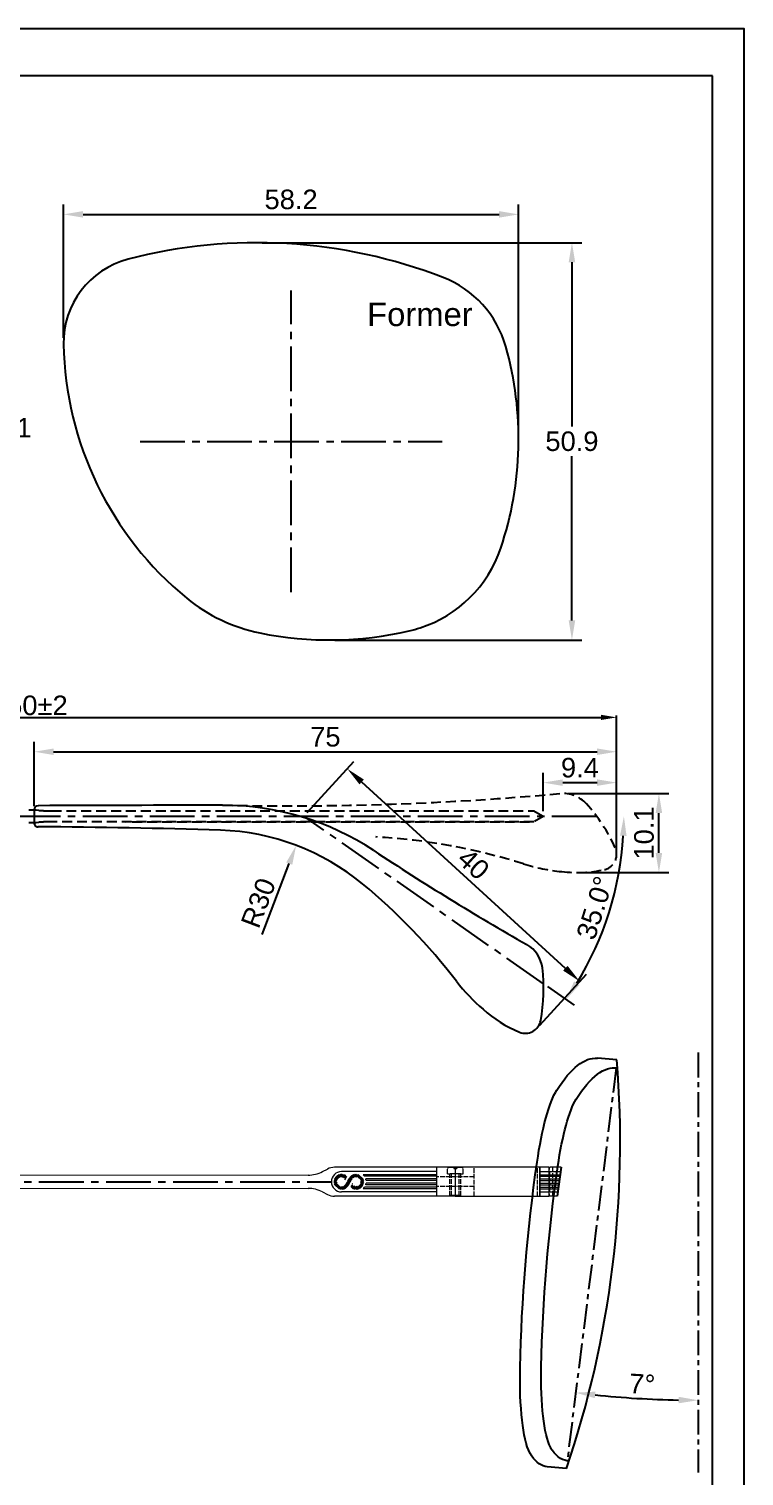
# Model space of a CAD drawing. Header units: millimetres. Extents: x 1448 to 2566, y 1057 to 1416.
# Drawn here: x 2021.2 to 2112.7, y 1230.3 to 1415.6 of the extents above; entities that cross this region are included whole.
import ezdxf

# ---------------------------------------------------------------- set-up
doc = ezdxf.new("R2010")
doc.units = ezdxf.units.MM
for name, pattern in [('ACAD_ISO02W100', [15, 12, -3]), ('CENTER', [50.79999999999998, 31.75, -6.349999999999998, 6.349999999999998, -6.349999999999998]), ('CENTER2', [28.574999999999992, 19.05, -3.174999999999998, 3.174999999999998, -3.174999999999998]), ('HIDDEN', [9.524999999999995, 6.349999999999998, -3.174999999999998]), ('HIDDEN2', [0.1875, 0.125, -0.0625])]:
    doc.linetypes.add(name, pattern=pattern)
for name, color, linetype in [('Center Line', 2, 'CENTER2'), ('Dimension', 3, 'Continuous'), ('Hidden Line', 1, 'HIDDEN2'), ('Text', 4, 'Continuous')]:
    doc.layers.add(name, color=color, linetype=linetype)
doc.layers.add('填充', color=6, linetype='Continuous', lineweight=9)
doc.layers.add('标注', color=4, linetype='Continuous', lineweight=5)
doc.styles.get("Standard").update_dxf_attribs({"font": 'arial.ttf'})
doc.styles.add('样式 1', font='romant.shx')
doc.dimstyles.new('ISO-25', dxfattribs={"dimtxt": 2.5, "dimasz": 2.5, "dimexe": 1.25, "dimexo": 0.625, "dimtad": 1, "dimtxsty": 'Standard', "dimcen": 2.5, "dimadec": 0, "dimazin": 0, "dimtfac": 1, "dimtmove": 0, "dimatfit": 3, "dimfxl": 1, "dimarcsym": 0})
doc.dimstyles.new('ISO-25$0', dxfattribs={"dimtxt": 2.5, "dimasz": 2.5, "dimexe": 0.5, "dimexo": 1, "dimgap": 1, "dimtad": 0, "dimtih": 1, "dimtoh": 1, "dimdec": 1, "dimzin": 10, "dimdsep": 46, "dimlunit": 6, "dimtxsty": '样式 1', "dimcen": 0, "dimclrd": 256, "dimclre": 256, "dimclrt": 7, "dimazin": 0, "dimtfac": 1, "dimtdec": 1, "dimtofl": 0, "dimtmove": 0, "dimatfit": 0, "dimfxl": 1, "dimtolj": 1, "dimtzin": 10, "dimarcsym": 0})
doc.dimstyles.new('ISO-25$2', dxfattribs={"dimscale": 0, "dimtxt": 1.8, "dimasz": 1.5, "dimexe": 1, "dimexo": 1, "dimgap": 1, "dimtad": 0, "dimtih": 1, "dimtoh": 1, "dimrnd": 0.0005, "dimzin": 1, "dimdsep": 46, "dimtxsty": 'Standard', "dimcen": 0, "dimclrd": 256, "dimclre": 256, "dimclrt": 256, "dimadec": 0, "dimazin": 0, "dimtfac": 1, "dimtofl": 0, "dimtmove": 0, "dimatfit": 3, "dimfxl": 1, "dimtolj": 1, "dimtzin": 0, "dimlwe": 9, "dimarcsym": 0})
doc.dimstyles.new('Standard$0', dxfattribs={"dimtxt": 2.3, "dimasz": 2, "dimexe": 1, "dimexo": 1, "dimgap": 1, "dimtad": 0, "dimtih": 1, "dimtoh": 1, "dimdec": 1, "dimzin": 0, "dimdsep": 46, "dimtxsty": 'Standard', "dimcen": 0, "dimclrd": 4, "dimclre": 4, "dimclrt": 4, "dimadec": 1, "dimazin": 0, "dimtfac": 1, "dimtdec": 1, "dimtofl": 0, "dimtmove": 0, "dimatfit": 0, "dimfxl": 1, "dimtolj": 1, "dimtzin": 0, "dimarcsym": 0})
doc.dimstyles.new('STANDARD$2', dxfattribs={"dimtxt": 2.5, "dimasz": 2.5, "dimexe": 1.25, "dimexo": 0.625, "dimtad": 1, "dimdec": 1, "dimdsep": 46, "dimlunit": 6, "dimtxsty": 'Standard', "dimcen": 2.5, "dimadec": 1, "dimazin": 0, "dimtfac": 1, "dimtdec": 1, "dimtmove": 0, "dimatfit": 3, "dimfxl": 1, "dimtolj": 1, "dimtzin": 0, "dimarcsym": 0})

# ---------------------------------------------------------------- blocks, each defined once
blk = doc.blocks.new('*D227')
at = {"layer": 'Defpoints', "color": 0, "transparency": 16777216}
for p in [(1975.07602511976, 1390.533682731609), (2018.183179001895, 1390.533682731609), (1984.359562016866, 1338.48284567938)]:
    blk.add_point(p, dxfattribs=at)
at = {"layer": 'Dimension', "color": 0, "lineweight": -2, "transparency": 16777216}
for p, q in [((1975.70102511976, 1390.533682731609), (2019.433179001895, 1390.533682731609)), ((2018.183179001895, 1388.033682731609), (2018.183179001895, 1366.409696674799)), ((2018.183179001895, 1340.98284567938), (2018.183179001895, 1362.60683173619)), ((1984.984562016866, 1338.48284567938), (2019.433179001895, 1338.48284567938))]:
    blk.add_line(p, q, dxfattribs=at)
at = {"layer": 'Dimension', "color": 0, "transparency": 16777216}
for points in [[(2017.766512335228, 1388.033682731609), (2018.599845668562, 1388.033682731609), (2018.183179001895, 1390.533682731609)], [(2017.766512335228, 1340.98284567938), (2018.599845668562, 1340.98284567938), (2018.183179001895, 1338.48284567938)]]:
    blk.add_solid(points, dxfattribs=at)
at = {"layer": 'Dimension', "color": 0, "transparency": 16777216, "insert": (2018.183179001895, 1364.508264205494), "char_height": 2.5, "attachment_point": 5}
blk.add_mtext('52.1', dxfattribs=at)
blk = doc.blocks.new('*D228')
at = {"layer": 'Defpoints', "color": 0, "transparency": 16777216}
for p in [(2083.866461117307, 1391.828211708322), (2025.666461259584, 1375.41911913249), (2083.866461117307, 1363.038915023951)]:
    blk.add_point(p, dxfattribs=at)
at = {"layer": 'Dimension', "color": 0, "lineweight": -2, "transparency": 16777216}
for p, q in [((2025.666461259584, 1376.04411913249), (2025.666461259584, 1393.078211708322)), ((2083.866461117307, 1363.663915023951), (2083.866461117307, 1393.078211708322)), ((2028.166461259584, 1391.828211708322), (2081.366461117307, 1391.828211708322))]:
    blk.add_line(p, q, dxfattribs=at)
at = {"layer": 'Dimension', "color": 0, "transparency": 16777216}
for points in [[(2028.166461259584, 1392.244878374988), (2028.166461259584, 1391.411545041655), (2025.666461259584, 1391.828211708322)], [(2081.366461117307, 1392.244878374988), (2081.366461117307, 1391.411545041655), (2083.866461117307, 1391.828211708322)]]:
    blk.add_solid(points, dxfattribs=at)
at = {"layer": 'Dimension', "color": 0, "transparency": 16777216, "insert": (2054.766461188445, 1393.729644177626), "char_height": 2.5, "attachment_point": 5}
blk.add_mtext('58.2', dxfattribs=at)
blk = doc.blocks.new('*D229')
at = {"layer": 'Defpoints', "color": 0, "transparency": 16777216}
for p in [(2050.436518767764, 1388.20242547233), (2059.720055664864, 1337.351588420103), (2090.68300827772, 1337.351588420103)]:
    blk.add_point(p, dxfattribs=at)
at = {"layer": 'Dimension', "color": 0, "lineweight": -2, "transparency": 16777216}
for p, q in [((2051.061518767764, 1388.20242547233), (2091.93300827772, 1388.20242547233)), ((2090.68300827772, 1385.70242547233), (2090.68300827772, 1364.678439415521)), ((2090.68300827772, 1339.851588420103), (2090.68300827772, 1360.875574476913)), ((2060.345055664864, 1337.351588420103), (2091.93300827772, 1337.351588420103))]:
    blk.add_line(p, q, dxfattribs=at)
at = {"layer": 'Dimension', "color": 0, "transparency": 16777216}
for points in [[(2090.266341611054, 1385.70242547233), (2091.099674944387, 1385.70242547233), (2090.68300827772, 1388.20242547233)], [(2090.266341611054, 1339.851588420103), (2091.099674944387, 1339.851588420103), (2090.68300827772, 1337.351588420103)]]:
    blk.add_solid(points, dxfattribs=at)
at = {"layer": 'Dimension', "color": 0, "transparency": 16777216, "insert": (2090.68300827772, 1362.777006946216), "char_height": 2.5, "attachment_point": 5}
blk.add_mtext('50.9', dxfattribs=at)
blk = doc.blocks.new('*D215')
at = {"layer": 'Defpoints', "color": 0, "ltscale": 1000, "transparency": 16777216}
for p in [(2096.402279778455, 1327.446685647916), (1946.309731235086, 1316.632727610453), (2096.402279778455, 1309.923914632764)]:
    blk.add_point(p, dxfattribs=at)
at = {"layer": 'Dimension', "color": 3, "lineweight": -2, "ltscale": 1000, "transparency": 16777216}
for p, q in [((1946.309731235086, 1316.882727610453), (1946.309731235086, 1327.696685647916)), ((1948.309731235086, 1327.446685647916), (2094.402279778455, 1327.446685647916)), ((2096.402279778455, 1310.173914632764), (2096.402279778455, 1327.696685647916))]:
    blk.add_line(p, q, dxfattribs=at)
at = {"layer": 'Dimension', "color": 3, "ltscale": 1000, "transparency": 16777216}
for points in [[(1948.309731235086, 1327.780018981249), (1948.309731235086, 1327.113352314582), (1946.309731235086, 1327.446685647916)], [(2094.402279778455, 1327.780018981249), (2094.402279778455, 1327.113352314582), (2096.402279778455, 1327.446685647916)]]:
    blk.add_solid(points, dxfattribs=at)
at = {"layer": 'Dimension', "ltscale": 1000, "transparency": 16777216, "insert": (2021.35600550677, 1328.97311811722), "char_height": 2.5, "attachment_point": 5}
blk.add_mtext('\\A1;150±2', dxfattribs=at)
blk = doc.blocks.new('*D161')
at = {"layer": 'Defpoints', "color": 0, "transparency": 16777216}
for p in [(2096.402279778455, 1319.096713889114), (2087.009731235083, 1314.835937128513), (2096.402279778455, 1309.923914632764)]:
    blk.add_point(p, dxfattribs=at)
at = {"layer": 'Dimension', "color": 0, "lineweight": -2, "transparency": 16777216}
for p, q in [((2087.009731235083, 1315.460937128513), (2087.009731235083, 1320.346713889114)), ((2089.509731235083, 1319.096713889114), (2093.902279778455, 1319.096713889114)), ((2096.402279778455, 1310.548914632764), (2096.402279778455, 1320.346713889114))]:
    blk.add_line(p, q, dxfattribs=at)
at = {"layer": 'Dimension', "color": 0, "transparency": 16777216}
for points in [[(2089.509731235083, 1319.51338055578), (2089.509731235083, 1318.680047222447), (2087.009731235083, 1319.096713889114)], [(2093.902279778455, 1319.51338055578), (2093.902279778455, 1318.680047222447), (2096.402279778455, 1319.096713889114)]]:
    blk.add_solid(points, dxfattribs=at)
at = {"layer": 'Dimension', "color": 0, "transparency": 16777216, "insert": (2091.706005506769, 1320.998146358418), "char_height": 2.5, "attachment_point": 5}
blk.add_mtext('9.4', dxfattribs=at)
blk = doc.blocks.new('*D162')
at = {"layer": 'Defpoints', "color": 0, "transparency": 16777216}
for p in [(2096.402279778455, 1323.050436892889), (2021.902279778455, 1315.467041243281), (2096.402279778455, 1309.923914632764)]:
    blk.add_point(p, dxfattribs=at)
at = {"layer": 'Dimension', "color": 0, "lineweight": -2, "transparency": 16777216}
for p, q in [((2021.902279778455, 1316.092041243281), (2021.902279778455, 1324.300436892889)), ((2096.402279778455, 1310.548914632764), (2096.402279778455, 1324.300436892889)), ((2024.402279778455, 1323.050436892889), (2093.902279778455, 1323.050436892889))]:
    blk.add_line(p, q, dxfattribs=at)
at = {"layer": 'Dimension', "color": 0, "transparency": 16777216}
for points in [[(2024.402279778455, 1323.467103559555), (2024.402279778455, 1322.633770226222), (2021.902279778455, 1323.050436892889)], [(2093.902279778455, 1323.467103559555), (2093.902279778455, 1322.633770226222), (2096.402279778455, 1323.050436892889)]]:
    blk.add_solid(points, dxfattribs=at)
at = {"layer": 'Dimension', "color": 0, "transparency": 16777216, "insert": (2059.152279778455, 1324.946753400392), "char_height": 2.5, "attachment_point": 5}
blk.add_mtext('75', dxfattribs=at)
blk = doc.blocks.new('*D216')
at = {"layer": 'Defpoints', "color": 0, "transparency": 16777216}
for p in [(2056.402279778455, 1314.816638928525), (2091.682285795684, 1293.656134789419), (2086.138771696771, 1287.599488228017)]:
    blk.add_point(p, dxfattribs=at)
at = {"layer": 'Dimension', "color": 0, "lineweight": -2, "transparency": 16777216}
for p, q in [((2056.824259599861, 1315.277679089819), (2062.789753520179, 1321.795365812515)), ((2063.789954522544, 1319.185366204303), (2089.838125150507, 1295.344054075043)), ((2086.560751518177, 1288.060528389312), (2092.526245438496, 1294.578215112008))]:
    blk.add_line(p, q, dxfattribs=at)
at = {"layer": 'Dimension', "color": 0, "transparency": 16777216}
for points in [[(2064.071274403481, 1319.492726311832), (2063.508634641606, 1318.878006096774), (2061.945793877367, 1320.873285489927)], [(2090.119445031444, 1295.651414182572), (2089.556805269569, 1295.036693967514), (2091.682285795684, 1293.656134789419)]]:
    blk.add_solid(points, dxfattribs=at)
at = {"layer": 'Dimension', "color": 0, "transparency": 16777216, "insert": (2078.097825650626, 1308.667328911414), "char_height": 2.5, "attachment_point": 5, "rotation": 317.5328244673186}
blk.add_mtext('40', dxfattribs=at)
blk = doc.blocks.new('*D217')
at = {"layer": 'Defpoints', "color": 0, "transparency": 16777216}
for p in [(2089.564429281504, 1317.708811595553), (2101.80881226959, 1317.708811595553), (2091.35448622945, 1307.591178785687)]:
    blk.add_point(p, dxfattribs=at)
at = {"layer": 'Dimension', "color": 0, "lineweight": -2, "transparency": 16777216}
for p, q in [((2090.189429281504, 1317.708811595553), (2103.05881226959, 1317.708811595553)), ((2101.80881226959, 1310.091178785687), (2101.80881226959, 1315.208811595553)), ((2091.97948622945, 1307.591178785687), (2103.05881226959, 1307.591178785687))]:
    blk.add_line(p, q, dxfattribs=at)
at = {"layer": 'Dimension', "color": 0, "transparency": 16777216}
for points in [[(2101.392145602923, 1315.208811595553), (2102.225478936256, 1315.208811595553), (2101.80881226959, 1317.708811595553)], [(2101.392145602923, 1310.091178785687), (2102.225478936256, 1310.091178785687), (2101.80881226959, 1307.591178785687)]]:
    blk.add_solid(points, dxfattribs=at)
at = {"layer": 'Dimension', "color": 0, "transparency": 16777216, "insert": (2099.907379800286, 1312.649995190619), "char_height": 2.5, "attachment_point": 5, "rotation": 90}
blk.add_mtext('10.1', dxfattribs=at)
blk = doc.blocks.new('*D212')
at = {"color": 0, "lineweight": -2, "ltscale": 1000, "transparency": 16777216}
blk.add_line((2087.566754634734, 1292.995038709817), (2090.957394987395, 1290.620886775526), dxfattribs=at)
blk.add_arc((2056.437408913609, 1314.79204124328), 40.89112180327439, 328.5034931913171, 356.4965068086892, dxfattribs=at)
at = {"color": 0, "ltscale": 1000, "transparency": 16777216}
for points in [[(2096.835636318393, 1312.305946670853), (2097.66858020126, 1312.280472518501), (2097.328530716883, 1314.79204124328)], [(2091.65258380113, 1293.200169604808), (2090.955664743175, 1293.657059384847), (2089.933454932034, 1291.337857320965)]]:
    blk.add_solid(points, dxfattribs=at)
at = {"layer": 'Defpoints', "color": 0, "ltscale": 1000, "transparency": 16777216}
for p in [(1953.102279778452, 1314.79204124328), (2056.402279778455, 1314.816638928525), (2098.842430893563, 1314.79204124328), (2093.984295581779, 1298.595895286363), (2087.054784607053, 1293.353523982536)]:
    blk.add_point(p, dxfattribs=at)
at = {"color": 0, "ltscale": 1000, "transparency": 16777216, "insert": (2093.621723339243, 1303.067871939584), "char_height": 2.5, "attachment_point": 5, "rotation": 72.50000000000317}
blk.add_mtext('\\A1;35.0°', dxfattribs=at)
blk = doc.blocks.new('*D213')
at = {"layer": 'Defpoints', "color": 0, "transparency": 16777216}
for p in [(2055.420333672936, 1311.074257186543), (2044.778339308016, 1283.0252294683)]:
    blk.add_point(p, dxfattribs=at)
at = {"layer": 'Dimension', "color": 0, "lineweight": -2, "transparency": 16777216}
blk.add_line((2051.087193288905, 1299.653430359255), (2054.533500809193, 1308.736838210025), dxfattribs=at)
at = {"layer": 'Dimension', "color": 0, "transparency": 16777216}
blk.add_solid([(2054.143930979773, 1308.884643687316), (2054.923070638613, 1308.589032732735), (2055.420333672936, 1311.074257186543)], dxfattribs=at)
at = {"layer": 'Dimension', "color": 0, "transparency": 16777216, "insert": (2050.588355672903, 1303.701228384035), "char_height": 2.5, "attachment_point": 5, "rotation": 69.22290962472984}
blk.add_mtext('R30', dxfattribs=at)
blk = doc.blocks.new('DQD')
at = {"layer": '填充', "lineweight": 9, "ltscale": 0.3}
h = blk.add_hatch(dxfattribs=at)
h.set_pattern_fill('ANSI31', color=0, scale=0.05, style=0)
h.set_pattern_definition([(45, (1148.310689219001, -378.8355158307504), (-0.1122532015133644, 0.1122532015133644), [])])
edge = h.paths.add_edge_path()
edge.add_arc((566.6886130403477, -359.4946201689942), 1.216717289623546, 326.85562600558023, 355.0656761561903, ccw=False)
edge.add_arc((566.5886182054408, -359.4293281626059), 1.336140960204059, 301.21231557503927, 326.85577737543787, ccw=False)
edge.add_arc((566.7345749387543, -359.6666867267068), 1.057504578354094, 274.2954083961643, 301.1132669307683, ccw=False)
edge.add_arc((566.6861427289871, -359.0220303534171), 1.703977716600385, 257.7464523477044, 274.2958177068717, ccw=False)
edge.add_arc((566.552161257717, -359.6454521212073), 1.066323679704142, 222.0641747151613, 257.6720441280097, ccw=False)
edge.add_arc((567.0486799063024, -359.1973853769329), 1.735124528755777, 211.4987770512445, 222.0639620954589, ccw=False)
edge.add_line((565.5692236923569, -360.1039538747907), (565.5608968379122, -360.0900640158321))
edge.add_line((565.5608968379122, -360.0900640158321), (565.5517733592037, -360.0748522498172))
edge.add_arc((565.4972547061761, -360.1027084589502), 0.06122296885328356, 27.0646802215006, 32.79077455790604)
edge.add_arc((565.2214628673246, -360.2803099186655), 0.3892525655414389, 32.78193845158279, 33.68216510939047)
edge.add_line((565.5453703561388, -360.0644361164787), (565.5433272254693, -360.0608660595928))
edge.add_line((565.5433272254693, -360.0608660595928), (565.5412886339693, -360.0568940340217))
edge.add_arc((399.5386059169484, -452.12260299066), 189.823563961212, 29.01291434988989, 29.24438922041359)
edge.add_arc((594.7589724173001, -343.4616697150355), 33.60420062982037, 207.9789297392575, 208.2883267606696, ccw=False)
edge.add_arc((563.5330281917825, -360.0500628406903), 1.754452897536353, 27.9786661102966, 35.1296080710222)
edge.add_arc((564.4145697325889, -359.424436955154), 0.673493756199461, 34.75477402695907, 79.62394520422626)
edge.add_arc((564.3793043840753, -359.6171520034439), 0.869408876354051, 79.62532174699699, 91.32777301974212)
edge.add_arc((564.3741262809917, -359.4319307014557), 0.6841178927489383, 91.25367180060888, 130.813428210027)
edge.add_arc((564.4782941727417, -359.5525555237125), 0.8434957375525645, 130.8133250956672, 161.7494121829425)
edge.add_arc((564.3197299519491, -359.5002672879502), 0.6765326526666976, 161.749395577461, 200.5930098080731)
edge.add_arc((564.3651145107656, -359.483229547054), 0.7250098907572737, 200.5919094406856, 250.1078977268718)
edge.add_arc((564.3771603171288, -359.424855541739), 0.784046050996307, 250.7315977382036, 267.320860872582)
edge.add_arc((564.3670242481967, -359.641420979657), 0.5672435399689116, 267.3210753439423, 306.2228019429804)
edge.add_arc((564.2457809842717, -359.4759121329132), 0.7724095882509521, 306.2232758997156, 334.5335439679009)
edge.add_arc((564.5607225810918, -359.623541063804), 0.4245961006465461, 334.245506614147, 338.2122702240926)
edge.add_arc((564.7275412998947, -359.6895077019425), 0.2452101486666212, 338.0572130307958, 339.8658886487736)
edge.add_line((564.9577665303445, -359.7739136275254), (564.9586577206417, -359.7714105276702))
edge.add_line((564.9586577206414, -359.7714105276702), (565.2790189452751, -360.3481609467885))
edge.add_arc((564.3447588837873, -359.4378359659722), 1.304428393277978, 269.44646534017363, 315.743420397204, ccw=False)
edge.add_arc((564.343787394911, -359.5382448061391), 1.20401485349301, 219.0311403333957, 269.4465323711262, ccw=False)
edge.add_arc((564.3783404909054, -359.5251630457713), 1.239148246986644, 168.2093777522444, 218.4948823709228, ccw=False)
edge.add_arc((564.4577453651725, -359.5417355908417), 1.320264110429805, 121.206691058455, 168.2094811642351, ccw=False)
edge.add_arc((564.3200079999688, -359.3174345077646), 1.057054314618761, 94.29288208772061, 121.12046112476281, ccw=False)
edge.add_arc((564.3684359966826, -359.9627754671345), 1.704209801786156, 77.74644007036602, 94.29238557343848, ccw=False)
edge.add_arc((564.5024815273678, -359.3392514973688), 1.066442243453384, 42.07419061463338, 77.67423065552902, ccw=False)
edge.add_arc((564.0081888832599, -359.7854601562463), 1.732345678797139, 31.490805509078598, 42.073828809588576, ccw=False)
edge.add_arc((570.6896310388811, -355.7631246048854), 6.066493148001456, 210.9223463452864, 211.2429733182646)
edge.add_arc((565.5525527350894, -358.8855166961567), 0.05516987316543531, 205.9091883475824, 212.290059745909)
edge.add_arc((565.7252644248031, -358.7762607833129), 0.2595376306008084, 212.311343710942, 213.6669460447812)
edge.add_line((565.5092579837269, -358.9201392011228), (565.5113286015901, -358.9236716837715))
edge.add_line((565.5113286015903, -358.9236716837716), (565.5133442450663, -358.9276772487624))
edge.add_line((565.5133442450663, -358.9276772487624), (565.5694756162695, -359.0289030003003))
edge.add_line((565.5694756162695, -359.0289030003004), (565.6117985813908, -359.1051751713457))
edge.add_line((565.6117985813908, -359.1051751713457), (565.6609923362214, -359.1937164656284))
edge.add_arc((659.0659813808736, -307.2596540638827), 106.8720675199093, 209.0744756845439, 209.3224517215061)
edge.add_arc((563.1787150358971, -361.1044617461633), 3.099002879472425, 28.555811728722972, 29.096224519497298, ccw=False)
edge.add_arc((567.1019806205497, -358.9696014770688), 1.367499255932926, 208.5466101670828, 209.6915994986183)
edge.add_arc((588.5196750177456, -346.9020361273534), 25.95088661406556, 209.4140479317235, 210.0587383423365)
edge.add_arc((566.5642309010202, -359.6080498792439), 0.5838940484204227, 210.0584472110732, 215.1337942498214)
edge.add_arc((566.6562113320372, -359.5484779779381), 0.6934123124561334, 214.7855048940635, 294.3731550456129)
edge.add_arc((566.5875822481635, -359.396993854749), 0.8597174258170565, 294.3730579044457, 321.3929924748363)
edge.add_arc((566.7098070636087, -359.4945848194842), 0.7033112178369222, 321.3927186790723, 376.6129149764183)
edge.add_arc((566.6896904449966, -359.5005876099809), 0.7243043557043284, 16.61297775969063, 70.10287884462574)
edge.add_arc((566.6791206873781, -359.5536292982607), 0.7778192747445857, 70.70051019537512, 87.76094619390516)
edge.add_arc((566.6873536372152, -359.3429992108219), 0.5670283470711378, 87.76070116869991, 126.4635779799363)
edge.add_arc((566.8097910464778, -359.508689905945), 0.7730485539159813, 126.4633196236775, 154.5968447371398)
edge.add_arc((566.4955071148036, -359.3617953361708), 0.4261419920618258, 154.3102617431642, 158.2724430621825)
edge.add_arc((566.3276794256751, -359.2956157986912), 0.2457393046782578, 158.1206702321764, 159.9307208631565)
edge.add_line((566.0968618095214, -359.2112888520085), (566.0959706192245, -359.2137995171464))
edge.add_line((566.0959706192243, -359.2137995171464), (565.7756058641253, -358.6363412397474))
edge.add_arc((566.7099058705987, -359.5466472490116), 1.304443763678047, 89.44740677279219, 135.7452416581772, ccw=False)
edge.add_arc((566.7108800742767, -359.4459512887653), 1.203743091024093, 39.018406862530526, 89.44754976023052, ccw=False)
edge.add_arc((566.6952801009777, -359.4446441497368), 1.215088782696644, -6.582676327144782, 38.50740391752868, ccw=False)
edge.add_arc((568.4136684633979, -359.6429346064922), 0.514702438655821, 173.4181375380487, 175.1339994824087)
blk = doc.blocks.new('*D210')
at = {"layer": 'Defpoints', "color": 0, "transparency": 16777216}
for p in [(2106.814897606388, 1284.547900391528), (2096.347110734428, 1282.60331802528), (2096.368729624086, 1240.479529339854), (2090.082957363067, 1232.30704541066), (2106.814897606388, 1230.816985234684)]:
    blk.add_point(p, dxfattribs=at)
at = {"layer": 'Dimension', "color": 0, "lineweight": -2, "transparency": 16777216}
blk.add_arc((2106.814897606388, 1366.651493568175), 126.6036610163668, 264.032067908193, 268.868581090289, dxfattribs=at)
at = {"layer": 'Dimension', "color": 0, "transparency": 16777216}
for points in [[(2093.60427317657, 1240.320033098529), (2093.699095322948, 1241.147954112274), (2091.167921208524, 1241.018460044536)], [(2104.319133351125, 1240.489162239528), (2104.310905574311, 1239.655869524972), (2106.814897606388, 1240.047832551808)]]:
    blk.add_solid(points, dxfattribs=at)
at = {"layer": 'Dimension', "color": 0, "transparency": 16777216, "insert": (2099.658827711016, 1242.12828471702), "char_height": 2.5, "attachment_point": 5, "rotation": 356.7109574392998}
blk.add_mtext('7°', dxfattribs=at)

msp = doc.modelspace()

# ---------------------------------------------------------------- linework, layer by layer
for p, q in [((2108.653549717206, 1409.561324744323), (1699.39805072297, 1409.561324744323)), ((2108.653549717206, 1122.820379963714), (2108.653549717206, 1409.561324744323)), ((2021.902279778455, 1315.625065641263), (2021.902279778455, 1313.940389579648)), ((2021.902279778455, 1315.53300759121), (2021.902279778455, 1313.94465585923)), ((2096.434266477181, 1283.599512723371), (2093.943779731953, 1283.817402080242)), ((2089.290475730164, 1269.865321639072), (2088.780382474497, 1266.165321639071)), ((2089.995801620322, 1231.310850712571), (2087.505314875087, 1231.528740069438))]:
    msp.add_line(p, q)
at = {"color": 251, "linetype": 'ACAD_ISO02W100', "lineweight": 9, "ltscale": 0.05}
for p, q in [((2074.767202473578, 1269.715321639074), (2074.927668533141, 1269.865321639072)), ((2074.767202473578, 1269.015321639074), (2074.767202473578, 1269.715321639074)), ((2074.767202473578, 1269.015321639074), (2075.067202473581, 1269.015321639074)), ((2074.927668533141, 1269.865321639072), (2075.567202473581, 1269.865321639072)), ((2075.067202473581, 1266.244574119488), (2075.067202473581, 1269.015321639074)), ((2076.467202473583, 1269.015321639074), (2075.067202473581, 1269.015321639074)), ((2075.267202473578, 1266.244574119488), (2075.267202473578, 1269.015321639074)), ((2075.567202473581, 1269.865321639072), (2075.567202473581, 1269.715321639074)), ((2075.967202473583, 1269.715321639074), (2075.567202473581, 1269.715321639074)), ((2075.567202473581, 1269.715321639074), (2075.967202473583, 1269.715321639074)), ((2075.967202473583, 1269.865321639072), (2076.606736414016, 1269.865321639072)), ((2075.967202473583, 1269.865321639072), (2075.967202473583, 1269.715321639074)), ((2076.267202473578, 1266.244574119488), (2076.267202473578, 1269.015321639074)), ((2076.467202473583, 1269.015321639074), (2076.767202473578, 1269.015321639074)), ((2076.467202473583, 1266.244574119488), (2076.467202473583, 1269.015321639074)), ((2076.767202473578, 1269.715321639074), (2076.606736414016, 1269.865321639072)), ((2076.767202473578, 1269.015321639074), (2076.767202473578, 1269.715321639074)), ((2078.16720247358, 1266.165321639075), (2078.16720247358, 1269.865321639072)), ((2078.16720247358, 1268.635321639073), (2073.367202473584, 1268.635321639073)), ((2078.16720247358, 1267.395321639075), (2073.367202473584, 1267.395321639075)), ((2075.067202473581, 1266.244574119488), (2075.139815283959, 1266.165321639075)), ((2076.467202473583, 1266.244574119488), (2075.067202473581, 1266.244574119488)), ((2076.394589663198, 1266.165321639075), (2075.139815283959, 1266.165321639075)), ((2076.467202473583, 1266.244574119488), (2076.394589663198, 1266.165321639075))]:
    msp.add_line(p, q, dxfattribs=at)
at = {"color": 251, "linetype": 'ACAD_ISO02W100', "lineweight": 13, "ltscale": 0.05}
for p, q in [((2086.286546298563, 1266.165321639075), (2086.286546298563, 1269.865321639072)), ((2088.205152168111, 1269.865321639072), (2088.205152168111, 1266.165321639071))]:
    msp.add_line(p, q, dxfattribs=at)
at = {"color": 6}
msp.add_line((2087.767202473578, 1268.015321639074), (2087.767202473578, 1268.015321639074), dxfattribs=at)
msp.add_lwpolyline([(2112.691589684486, 1118.561324744323), (2112.691589684486, 1415.561324744323), (1692.69159248773, 1415.561324744323), (1692.69159248773, 1118.561324744323)], close=True)
at = {"color": 7, "ltscale": 1000}
msp.add_lwpolyline([(2033.915766346689, 1386.088836655608, 0.3466516887381156), (2025.668337078094, 1375.215753610042, 0.2198786994138399), (2041.425180297634, 1342.705948006962, 0.1217539313495051), (2050.767093017455, 1338.258835881707, 0.108374682654039), (2069.887156401446, 1338.525127152032, 0.0214883869290649), (2071.28183783253, 1338.911028432398, 0.2376622609661427), (2081.58335651615, 1349.093331387181, 0.1510718746656502), (2082.220832528472, 1374.922807552757, 0.2354881675631963), (2074.197436203895, 1383.749696624509, 0.1575304101963253)], format="xyb", close=True, dxfattribs=at)
for centre, radius, start, end in [((2021.228543562886, 1295.584249010051), 20.00000000000096, 86.35373177068782, 89.95082392114483), ((2022.422279778459, 1315.625065641263), 0.52, 90.2445195739417, 180), ((2052.191258549674, -5640.665601576815), 6956.874364099194, 90.05094813905309, 90.24519189389378), ((2046.038981652002, 1281.2060285068), 35, 56.50761676521332, 90.05543584978946), ((2021.228543562871, 1333.981206210867), 20.00000000001192, 270.0491760786467, 273.6462682293122), ((2022.402279778455, 1313.94465585923), 0.5, 180, 270.6462241907265), ((2022.402279778455, 1313.940389579648), 0.5, 180, 269.7248078332157), ((2018.290656871844, 457.8955729702411), 855.5546907100977, 88.16136600905394, 89.72480783321568), ((2044.778339308015, 1283.0252294683), 30, 50.39884127667303, 88.16136600905394), ((2256.836561642585, 1599.778438282214), 347, 236.5076167652133, 240.3002122890312), ((2014.818679418355, 1246.811712940691), 77, 37.49724554705107, 50.39884127667303), ((2082.931698683153, 1294.888132370299), 4.000000000002237, 6.942110197194276, 60.30021228903116), ((2064.954363479263, 1292.699228435607), 22.11010440246988, 349.437394069965, 6.942110197089245), ((2094.407157578751, 1307.876021425092), 23.31538080755329, 217.4972455470511, 229.7477859983614), ((2090.137992490168, 1302.058917456923), 16.12495639385031, 227.9691656524865, 247.4609202278852), ((2084.723706095827, 1289.012849238179), 1.999999999999987, 247.4609202276507, 349.437394069965), ((1966.105990837428, 1273.10651178138), 130.75, 341.3575819432698, 4.603073680727448)]:
    msp.add_arc(centre, radius, start, end)
at = {"color": 1, "lineweight": 13}
msp.add_arc((2034.559011410862, 1308.744798190635), 5.339335659482169, 91.0954984367229, 100.6310515290565, dxfattribs=at)
at = {"color": 7, "ltscale": 1000, "extrusion": (0, 0, -1)}
for centre, major_axis, ratio, start_param, end_param in [((2088.14586794099, 1217.546967062781), (5.797911790958986, 66.27043501746131), 0.2000000000000022, -0.3704972342810928, 0), ((2090.636354686218, 1217.32907770591), (5.710756048211216, 65.27424031936941), 0.19999999999999, -0.3704972342810813, 0.01267183021225683), ((2088.621505955931, 1266.403349584065), (1.243349071042704, 14.21154491260647), 0.2000000000000051, -1.295595352231942, -0.3704972342812556), ((2091.111992701159, 1266.185460227198), (1.156193328295992, 13.21535021451554), 0.1999999999999978, -1.295595352231995, -0.370497234281441), ((2093.724871264412, 1257.673485265403), (3.889981086495494, 44.46268727539777), 0.2000000000000729, 4.387837672559852, 4.987589954947844), ((2096.21535800964, 1257.455595908532), (3.802825343750236, 43.46649257732444), 0.199999999999984, 4.387837672559979, 4.987589954947714), ((2087.738194106385, 1249.351084114083), (1.481388873927685, 16.93235230970875), 0.1999999999999965, 3.454504103876289, 4.38783767255988), ((2090.22868085162, 1249.133194757213), (1.394233131178775, 15.93615761161843), 0.2000000000000305, 3.45450410387655, 4.38783767255992), ((2090.33635453577, 1249.836653146087), (1.459287098886959, 16.67972786461492), 0.1999999999966646, 3.368555248156679, 3.454504103872041), ((2093.963893538143, 1276.666348875477), (3.880936175077719, 44.35930346481525), 0.1999999999999619, 3.11436905709313, 3.37142900974753), ((2091.473406792915, 1276.884238232347), (3.968091917825313, 45.35549816290694), 0.1999999999999875, 3.141592653589793, 3.371397732472814)]:
    msp.add_ellipse(centre, major_axis=major_axis, ratio=ratio, start_param=start_param, end_param=end_param, dxfattribs=at)
at = {"color": 7, "ltscale": 1000, "extrusion": (0, 0, -0.9999999999999999)}
msp.add_ellipse((2087.845867790498, 1250.05454250302), major_axis=(1.546442841617909, 17.67592256271399), ratio=0.1999999999984305, start_param=3.36863695429508, end_param=3.454504103862172, dxfattribs=at)
at = {"layer": 'Center Line', "ltscale": 0.3}
for p, q in [((2054.766461188437, 1343.4738374589), (2054.766461188437, 1382.080176433534)), ((2035.463291701117, 1362.777006946217), (2074.069630675758, 1362.777006946217)), ((2093.847301210762, 1314.782727610456), (1962.148733583692, 1314.782727610454)), ((2087.054784607053, 1293.353523982536), (2056.402279778455, 1314.816638928525)), ((1928.229632497902, 1268.015321639075), (2059.928200124972, 1268.015321639074))]:
    msp.add_line(p, q, dxfattribs=at)
at = {"layer": 'Center Line', "linetype": 'CENTER', "ltscale": 0.1}
for p, q in [((2106.814897606388, 1284.547900391528), (2106.814897606388, 1230.816985234684)), ((2096.347110734428, 1282.60331802528), (2090.082957363067, 1232.30704541066))]:
    msp.add_line(p, q, dxfattribs=at)
at = {"layer": 'Hidden Line', "linetype": 'HIDDEN', "ltscale": 0.2}
for p, q in [((2024.126646908609, 1315.482727610453), (2085.809731235086, 1315.482727610453)), ((2085.809731235086, 1315.482727610453), (2087.009731235083, 1314.782727610454)), ((2085.809731235086, 1314.082727610454), (2024.126646908544, 1314.082727610454)), ((2034.456929241218, 1314.083157912055), (2085.54377979534, 1314.083157912055)), ((2087.009731235083, 1314.782727610454), (2085.809731235086, 1314.082727610454))]:
    msp.add_line(p, q, dxfattribs=at)
for centre, radius, start, end in [((2054.259589619962, 1704.760755056894), 388.6424121990222, 268.7829893327364, 275.1573197781561), ((2089.564429281503, 1313.708811595548), 4.000000000002237, 41.9421101970549, 95.30021228883817), ((2025.753429666785, 1366.590212204379), 51.14999229379756, 266.3537317706878, 267.0064131623153), ((2024.126646908609, 1335.482727610452), 19.99999999999858, 267.0064131623153, 269.9999999997916), ((2076.093762116745, 1301.604390601358), 22.11010440246988, 24.43739406998031, 41.9421101970549), ((2025.753429666946, 1262.975243016501), 51.1499922938368, 92.99358683768473, 93.64626822931217), ((2024.126646908544, 1294.082727610452), 20.00000000000097, 89.99999999979156, 92.99358683726707), ((2061.345011637006, 1235.258891478677), 77, 72.49724554699982, 86.82990559753152), ((2094.402279778455, 1309.923914632764), 1.999999999999987, 282.4609202278612, 24.43739406998031), ((2091.515027775224, 1330.929920284603), 23.31538080755329, 252.4972455469998, 264.7477859982841), ((2091.354486229449, 1323.716135179537), 16.12495639385031, 262.96916565271, 282.4609202278612)]:
    msp.add_arc(centre, radius, start, end, dxfattribs=at)
at = {"layer": '标注', "color": 0, "lineweight": 13, "ltscale": 5}
for p, q in [((2056.935675246705, 1268.864388464472), (2002.374653930206, 1268.818160374049)), ((2058.775199350375, 1269.31424493667), (2059.403467193564, 1269.640392666324)), ((2075.767202473578, 1269.865321639072), (2060.324945814164, 1269.865321639072)), ((2073.367202473584, 1269.319826870111), (2061.219725527333, 1269.319826870111)), ((2073.367202473584, 1268.919826870109), (2064.001717289566, 1268.919826870109)), ((2073.367202473584, 1269.841321639075), (2073.367202473584, 1266.189321639073)), ((2087.767202473578, 1269.865321639072), (2075.767202473578, 1269.865321639072)), ((2075.767202473578, 1269.817321639073), (2075.767202473578, 1266.165321639075)), ((2086.567202473581, 1266.165321639075), (2086.567202473581, 1269.865321639076)), ((2086.567202473581, 1269.319826870111), (2087.767202473578, 1269.319826870111)), ((2086.567202473581, 1268.919826870109), (2087.767202473578, 1268.919826870109)), ((2087.767202473578, 1266.165321639075), (2087.767202473578, 1269.865321639072)), ((2087.882228698762, 1269.319826870111), (2089.215272161882, 1269.319826870111)), ((2089.290475730164, 1269.865321639072), (2087.889702473583, 1269.865321639072)), ((2087.897389897042, 1268.919826870109), (2089.160126945053, 1268.919826870109)), ((2002.374653930206, 1267.212482904099), (2056.935675246705, 1267.166254813676)), ((2059.928200124972, 1267.915321639075), (2059.932038450728, 1267.915321639075)), ((2064.007853557943, 1268.319826870111), (2064.001717289566, 1268.319826870111)), ((2073.367202473584, 1267.110816408038), (2064.001717289566, 1267.110816408038)), ((2073.367202473584, 1268.719826870112), (2064.159612005087, 1268.719826870112)), ((2073.367202473584, 1267.319826870111), (2064.165341496699, 1267.319826870111)), ((2073.367202473584, 1268.392892313937), (2064.310361695154, 1268.392892313937)), ((2073.367202473584, 1268.392892313937), (2064.310361695154, 1268.392892313937)), ((2073.367202473584, 1267.63775096421), (2064.310361695154, 1267.63775096421)), ((2073.367202473584, 1267.63775096421), (2064.310361695154, 1267.63775096421)), ((2073.367202473584, 1268.19289231394), (2064.354053552952, 1268.19289231394)), ((2073.367202473584, 1267.837750964207), (2064.354053552952, 1267.837750964207)), ((2086.567202473581, 1268.719826870112), (2087.767202473578, 1268.719826870112)), ((2086.567202473581, 1268.392892313937), (2087.767202473578, 1268.392892313937)), ((2086.567202473581, 1268.19289231394), (2087.767202473578, 1268.19289231394)), ((2086.567202473581, 1267.837750964207), (2087.767202473578, 1267.837750964207)), ((2086.567202473581, 1267.63775096421), (2087.767202473578, 1267.63775096421)), ((2086.567202473581, 1267.319826870111), (2087.767202473578, 1267.319826870111)), ((2086.567202473581, 1267.110816408038), (2087.767202473578, 1267.110816408038)), ((2087.887593910977, 1268.192892313937), (2089.059909535752, 1268.192892313937)), ((2087.887593910977, 1267.837750964207), (2089.010948668916, 1267.837750964207)), ((2087.888972999366, 1268.392892313937), (2089.087482144167, 1268.392892313937)), ((2087.888972999366, 1267.637750964206), (2088.983376060502, 1267.637750964206)), ((2087.893217897717, 1267.319826870111), (2088.939546077736, 1267.319826870111)), ((2087.8933750743, 1268.719826870109), (2089.132554336638, 1268.719826870109)), ((2087.897389897042, 1267.110816408034), (2088.910731259608, 1267.110816408034)), ((2058.775199350375, 1266.716398341478), (2059.403467193564, 1266.390250611823)), ((2075.767202473578, 1266.165321639075), (2060.324945814164, 1266.165321639075)), ((2073.367202473584, 1266.710816408036), (2061.219725527333, 1266.710816408036)), ((2075.767202473578, 1266.165321639075), (2087.767202473578, 1266.165321639075)), ((2086.567202473581, 1266.710816408036), (2087.767202473578, 1266.710816408036)), ((2087.882228698762, 1266.710816408036), (2088.855586042786, 1266.710816408036)), ((2088.780382474497, 1266.165321639071), (2087.889702473583, 1266.165321639071))]:
    msp.add_line(p, q, dxfattribs=at)
msp.add_lwpolyline([(2087.767202473578, 1269.865321639072), (2086.567202473581, 1269.865321639076), (2086.567202473581, 1266.165321639075), (2087.767202473578, 1266.165321639075)], close=True, dxfattribs=at)
for centre, radius, start, end in [((2056.932242109177, 1272.864386991167), 4, 270.0491760790636, 297.4348241399103), ((2060.324945814164, 1267.865321639072), 2, 90, 117.4348241399104), ((2061.23277057964, 1268.015321639074), 1.304570454668412, 90.57293869751805, 269.4270613024819), ((2063.061624550404, 1268.015321639074), 1.304570454668412, 32.6855792600908, 43.89473959857603), ((2056.932242109177, 1263.166256286981), 4, 62.56517586008963, 89.95082392135328), ((2063.061624550404, 1268.015321639074), 1.304570454668412, 316.1052604014239, 327.7833833907955), ((2063.061624550404, 1268.015321639074), 1.304570454668412, 7.823058527302352, 16.82332235671864), ((2063.061624550404, 1268.015321639074), 1.304570454668412, 343.1766776432813, 352.1769414726976), ((2060.324945814164, 1268.165321639071), 2, 242.5651758600896, 270)]:
    msp.add_arc(centre, radius, start, end, dxfattribs=at)
at = {"layer": '标注', "color": 0, "lineweight": 13, "ltscale": 5, "extrusion": (0, 0, -1)}
for centre, major_axis, ratio, start_param, end_param in [((2089.498452473583, 1268.015321639074), (2.421515321475035e-16, 8.656250000078042), 0.1999999999982809, 4.546106516609142, 4.878671444160237), ((2087.889702473583, 1269.365321639072), (4.046353779374901e-13, 0.5), 0.1999999999998389, -1.404513863018599, -4.046984969363621e-12), ((2089.498452473583, 1268.015321639074), (1.918667542943941e-13, 8.356249999900752), 0.2000000000025235, 4.576553375539913, 4.848224585229237), ((2087.882228698762, 1269.11982687011), (-1.954574046808441e-13, 0.2000000000000455), 0.1999999999973574, -1.434960721952593, 4.885869486770389e-12), ((2089.498452473583, 1268.015321639074), (-5.578270594640239e-10, 8.056249986610238), 0.2000000003292209, -1.483236202411015, -1.458285373563001), ((2087.882228698762, 1266.910816408037), (1.889821652307653e-13, 0.2000000000000454), 0.199999999997393, 3.141592653585067, 4.576553375541245), ((2089.498452473583, 1268.015321639074), (-6.407488212877468e-11, 8.056249996380995), 0.2000000000897772, -1.548753185626206, -1.523912350503307), ((2089.498452473583, 1268.015321639074), (6.34047493932173e-11, 8.056249996482737), 0.2000000000872519, 4.665505004093455, 4.690345839216294), ((2089.498452473583, 1268.015321639074), (5.76240668253937e-10, 8.05624998602239), 0.200000000343758, 4.599878027143865, 4.625951545777669), ((2087.889702473583, 1266.665321639071), (-4.046315594744018e-13, 0.5), 0.1999999999998389, 3.141592653593838, 4.546106516608392)]:
    msp.add_ellipse(centre, major_axis=major_axis, ratio=ratio, start_param=start_param, end_param=end_param, dxfattribs=at)

# ---------------------------------------------------------------- block references
at = {"lineweight": 9, "xscale": -0.8043725965845218, "yscale": 0.8043725965845218, "zscale": 0.8043725965845218}
msp.add_blockref('DQD', (2517.040498400447, 1557.172624332938), dxfattribs=at)

# ---------------------------------------------------------------- texts
at = {"layer": 'Text', "linetype": 'ByBlock', "lineweight": 9, "insert": (2081.660852973246, 1379.010800341717), "char_height": 2.999656757569374, "width": 34.34827007284811, "attachment_point": 5}
msp.add_mtext('\\pxql;Former', dxfattribs=at)

# ---------------------------------------------------------------- dimensions: what is measured, and where the dimension line sits
at = {"color": 3, "ltscale": 1000}
dim = msp.add_angular_dim_2l(base=(2093.984295581779, 1298.595895286363), line1=((2098.842430893563, 1314.79204124328), (1953.102279778452, 1314.79204124328)), line2=((2087.054784607053, 1293.353523982536), (2056.402279778455, 1314.816638928525)), dimstyle='STANDARD$2', override={"dimfxl": 1.25, "dimarcsym": 2}, dxfattribs=at)
dim.commit()
dim.dimension.update_dxf_attribs({"geometry": '*D212', "text_midpoint": (2093.621723339243, 1303.067871939585)})
at = {"layer": 'Dimension'}
for base, p1, p2, override, picture, middle in [((2083.866461117307, 1391.828211708322), (2025.666461259584, 1375.41911913249), (2083.866461117307, 1363.038915023951), {"dimexe": 1.25, "dimexo": 0.625, "dimgap": 0.625, "dimtad": 1, "dimzin": 8, "dimlunit": 2, "dimpost": '<>', "dimtxsty": 'Standard', "dimcen": 2.5, "dimclrd": 0, "dimclre": 0, "dimclrt": 0, "dimadec": 0, "dimtdec": 2, "dimtofl": 1, "dimatfit": 3, "dimtolj": 0, "dimtzin": 8}, '*D228', (2054.766461188445, 1393.729644177626)), ((2096.402279778455, 1323.050436892889), (2021.902279778455, 1315.467041243281), (2096.402279778455, 1309.923914632764), {"dimexe": 1.25, "dimexo": 0.625, "dimgap": 0.625, "dimtad": 1, "dimtih": 0, "dimtoh": 0, "dimdec": 0, "dimzin": 8, "dimlunit": 2, "dimtxsty": 'Standard', "dimcen": 2.5, "dimclrd": 0, "dimclre": 0, "dimclrt": 0, "dimadec": 0, "dimtp": 0.2, "dimtm": 0.2, "dimtdec": 2, "dimtofl": 1, "dimatfit": 3, "dimtolj": 0, "dimtzin": 8}, '*D162', (2059.152279778455, 1324.946753400392)), ((2096.402279778455, 1319.096713889114), (2087.009731235083, 1314.835937128513), (2096.402279778455, 1309.923914632764), {"dimexe": 1.25, "dimexo": 0.625, "dimgap": 0.625, "dimtad": 1, "dimtih": 0, "dimtoh": 0, "dimzin": 8, "dimlunit": 2, "dimtxsty": 'Standard', "dimcen": 2.5, "dimclrd": 0, "dimclre": 0, "dimclrt": 0, "dimadec": 0, "dimtp": 0.2, "dimtm": 0.2, "dimtdec": 2, "dimtofl": 1, "dimatfit": 3, "dimtolj": 0, "dimtzin": 8}, '*D161', (2091.706005506769, 1320.998146358418))]:
    dim = msp.add_linear_dim(base=base, p1=p1, p2=p2, dimstyle='ISO-25$0', override=override, dxfattribs=at)
    dim.commit()
    dim.dimension.update_dxf_attribs({"geometry": picture, "text_midpoint": middle})
for base, p1, p2, picture, middle in [((2018.183179001895, 1390.533682731609), (1984.359562016865, 1338.482845679379), (1975.076025119759, 1390.533682731609), '*D227', (2018.183179001895, 1364.508264205494)), ((2090.68300827772, 1337.351588420103), (2050.436518767764, 1388.20242547233), (2059.720055664863, 1337.351588420103), '*D229', (2090.68300827772, 1362.777006946216))]:
    dim = msp.add_linear_dim(base=base, p1=p1, p2=p2, angle=90, dimstyle='ISO-25$0', override={"dimexe": 1.25, "dimexo": 0.625, "dimgap": 0.625, "dimtad": 1, "dimzin": 8, "dimlunit": 2, "dimpost": '<>', "dimtxsty": 'Standard', "dimcen": 2.5, "dimclrd": 0, "dimclre": 0, "dimclrt": 0, "dimadec": 0, "dimtdec": 2, "dimtofl": 1, "dimatfit": 3, "dimtolj": 0, "dimtzin": 8}, dxfattribs=at)
    dim.commit()
    dim.dimension.update_dxf_attribs({"geometry": picture, "text_midpoint": middle})
at = {"layer": 'Dimension', "color": 40, "ltscale": 1000, "true_color": 0xf8d731}
dim = msp.add_linear_dim(base=(2096.402279778455, 1327.446685647916), p1=(1946.309731235086, 1316.632727610453), p2=(2096.402279778455, 1309.923914632764), dimstyle='Standard$0', override={"dimtxt": 2.5, "dimexe": 0.25, "dimexo": 0.25, "dimgap": 0.25, "dimtad": 1, "dimtih": 0, "dimtoh": 0, "dimdec": 0, "dimclrd": 3, "dimclre": 3, "dimclrt": 256, "dimadec": 0, "dimtol": 1, "dimtp": 2, "dimtm": 2, "dimtdec": 0, "dimatfit": 3, "dimfxl": 1.25, "dimarcsym": 2}, dxfattribs=at)
dim.commit()
dim.dimension.update_dxf_attribs({"geometry": '*D215', "text_midpoint": (2021.35600550677, 1328.97311811722)})
at = {"layer": 'Dimension'}
dim = msp.add_aligned_dim(p1=(2056.402279778455, 1314.816638928525), p2=(2086.138771696771, 1287.599488228017), distance=8.210573435186438, dimstyle='ISO-25$0', override={"dimexe": 1.25, "dimexo": 0.625, "dimgap": 0.625, "dimtad": 1, "dimtih": 0, "dimtoh": 0, "dimdec": 0, "dimzin": 8, "dimlunit": 2, "dimtxsty": 'Standard', "dimcen": 2.5, "dimclrd": 0, "dimclre": 0, "dimclrt": 0, "dimadec": 0, "dimtp": 0.2, "dimtm": 0.2, "dimtdec": 2, "dimtofl": 1, "dimatfit": 3, "dimtolj": 0, "dimtzin": 8}, dxfattribs=at)
dim.commit()
dim.dimension.update_dxf_attribs({"geometry": '*D216', "text_midpoint": (2078.097825650626, 1308.667328911414)})
dim = msp.add_linear_dim(base=(2101.80881226959, 1317.708811595553), p1=(2091.354486229449, 1307.591178785686), p2=(2089.564429281503, 1317.708811595553), angle=90, dimstyle='ISO-25$0', override={"dimexe": 1.25, "dimexo": 0.625, "dimgap": 0.625, "dimtad": 1, "dimtih": 0, "dimtoh": 0, "dimzin": 8, "dimlunit": 2, "dimtxsty": 'Standard', "dimcen": 2.5, "dimclrd": 0, "dimclre": 0, "dimclrt": 0, "dimadec": 0, "dimtp": 0.2, "dimtm": 0.2, "dimtdec": 2, "dimtofl": 1, "dimatfit": 3, "dimtolj": 0, "dimtzin": 8}, dxfattribs=at)
dim.commit()
dim.dimension.update_dxf_attribs({"geometry": '*D217', "text_midpoint": (2101.80881226959, 1312.649995190619), "dimtype": 160})
dim = msp.add_radius_dim(center=(2044.778339308016, 1283.0252294683), mpoint=(2055.420333672936, 1311.074257186543), dimstyle='ISO-25', override={"dimdec": 1, "dimdsep": 46, "dimtp": 0.2, "dimtm": 0.2}, dxfattribs=at)
dim.commit()
dim.dimension.update_dxf_attribs({"geometry": '*D213', "text_midpoint": (2052.366930617177, 1303.026424796379), "dimtype": 164})
dim = msp.add_angular_dim_2l(base=(2096.368729624086, 1240.479529339854), line1=((2106.814897606388, 1284.547900391528), (2106.814897606388, 1230.816985234684)), line2=((2096.347110734428, 1282.60331802528), (2090.082957363067, 1232.30704541066)), dimstyle='ISO-25$2', override={"dimscale": 1, "dimtxt": 2.5, "dimasz": 2.5, "dimexe": 1.25, "dimexo": 0.625, "dimgap": 0.625, "dimtad": 1, "dimtih": 0, "dimtoh": 0, "dimdec": 1, "dimrnd": 0, "dimzin": 8, "dimcen": 2.5, "dimclrd": 0, "dimclre": 0, "dimclrt": 0, "dimtp": 0.2, "dimtm": 0.2, "dimtofl": 1, "dimtolj": 0, "dimtzin": 8, "dimlwe": 65534}, dxfattribs=at)
dim.commit()
dim.dimension.update_dxf_attribs({"geometry": '*D210', "text_midpoint": (2099.551253149207, 1240.256373203713), "dimtype": 162})

doc.saveas('drawing.dxf')
